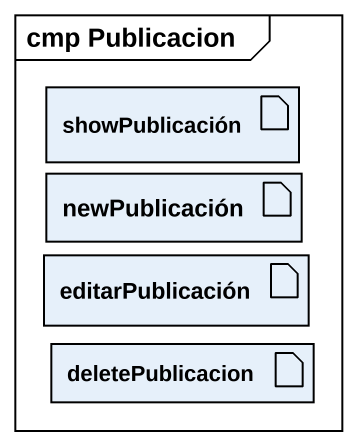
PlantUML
@startuml
mainframe cmp Publicacion
artifact showPublicación
artifact editarPublicación
artifact newPublicación
artifact deletePublicacion
@enduml
